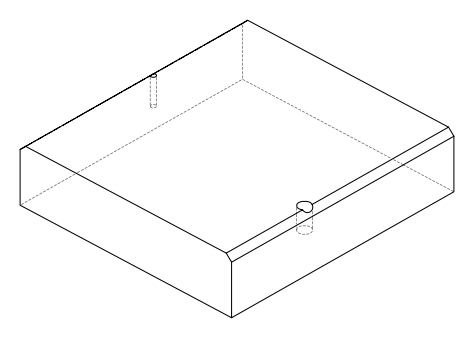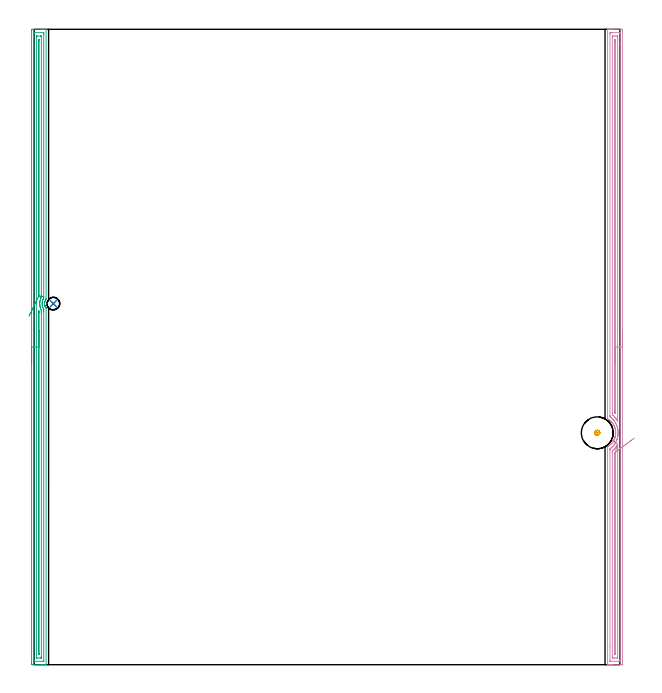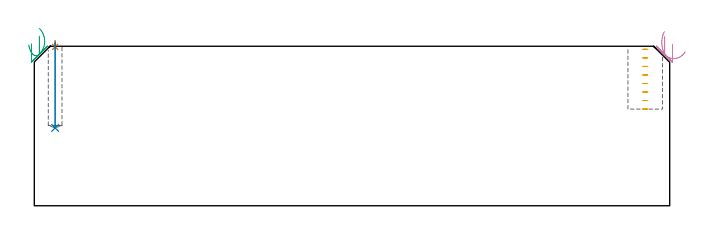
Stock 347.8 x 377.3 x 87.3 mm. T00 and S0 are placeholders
(PLAN: 5 operations, 3 tool changes, 25.1 min)
(1 SPOT_DRILL | STEP1POCKET | NXT0321_9005460120000 | 0.03 min | 2 mm3)
(2 DRILL_BLIND_HOLE_INTO_CENTER | STEP1POCKET | NXT0301_046 | 0.19 min | 1919 mm3)
(3 AREA_MILL | FG_CHAMFER_SURFACE | UGT0205_001 | 12.29 min | 13952 mm3)
(4 AREA_MILL_1 | FG_CHAMFER_SURFACE_1 | UGT0205_001 | 12.16 min | 14616 mm3)
(5 MILL_BLIND_HOLE_FROM_SOLID_MATERIAL | STEP1POCKET_1 | UGT0201_008 | Spiral | 0.45 min | 9530 mm3)
(TOOL NXT0321_9005460120000 | NC Spot Drill, 142deg, 12mm, Carbide, Uncoated | D12 PA142 FL30 Z2)
(TOOL NXT0301_046 | Carbide Drill 7.5mm [860.1-0750-038A1-MM 2214] | D7.5 PA140 FL53 Z2)
(TOOL UGT0205_001 | Chamfer Mill 20 x 3 x 45 deg. | D20 FL50 Z2)
(TOOL UGT0201_008 | End Mill 16 mm | D16 FL32 Z4)
(OP 1 SPOT_DRILL)
G17 G21 G94 G90
T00 M6
G54
G17 G0 G90 X11.4 Y214.4 S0 M3
G43 Z97.3 H0
G94 G81 G98 Z86.977 F250. R90.3
G80
M5
M2
(OP 2 DRILL_BLIND_HOLE_INTO_CENTER)
G17 G21 G94 G90
T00 M6
G54
G17 G0 G90 X11.4 Y214.4 S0 M3
G43 Z97.3 H1
G94 G81 G98 Z42.6 F250. R89.3
G80
M5
M2
(OP 3 AREA_MILL)
G17 G21 G94 G90
T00 M6
G54
G17 G0 G90 X-1.5 Y178.65 S1061 M3
G43 Z97.3 H0
Z88.7
G94 G1 Y178.688 Z87.828 F250.
Y178.802 Z86.963
Y178.991 Z86.112
Y179.253 Z85.28
Y179.587 Z84.474
Y179.99 Z83.7
Y180.458 Z82.964
Y180.99 Z82.272
Y181.579 Z81.629
Y182.222 Z81.04
Y182.914 Z80.508
Y183.65 Z80.04
Y184.424 Z79.637
Y185.23 Z79.303
Y186.062 Z79.041
Y186.913 Z78.852
Y187.778 Z78.738
Y188.65 Z78.7
Y376.683
X-1.498 Y377.05 Z78.701
X-1.493 Y377.29 Z78.705
X-1.138 Y377.3 Z79.059
X4.113 Z84.307
X4.654 Z84.851
X4.988 Z85.184
X5.529 Z85.725
X5.863 Z86.057
X6.53 Z86.729
X6.824 Z87.023
X6.963 Y377.298 Z87.156
X7.098 Y377.29 Z87.288
X7.1 Y377.13 Z87.3
Y217.681
X7.095 Y216.894 Z87.291
X7.013 Y216.788 Z87.21
X6.983 Y216.751 Z87.18
X6.832 Y216.545 Z87.03
X6.738 Y216.399 Z86.936
X6.694 Y216.332 Z86.892
X6.57 Y216.11 Z86.769
X6.461 Y215.881 Z86.659
X6.374 Y215.663 Z86.574
X6.302 Y215.442 Z86.502
X6.294 Y215.41 Z86.494
X6.245 Y215.217 Z86.444
X6.209 Y215.001 Z86.405
X6.206 Y214.988 Z86.403
X6.202 Y214.951 Z86.399
X6.196 Y214.853 Z86.387
X6.187 Y214.77 Z86.38
X6.182 Y214.704 Z86.371
X6.169 Y214.584 Z86.363
X6.167 Y214.555 Z86.36
X6.165 Y214.542 Z86.359
X6.166 Y214.493
X6.168 Y214.433
X6.169 Y214.406 Z86.357
X6.171 Y214.315 Z86.361
X6.172 Y214.257 Z86.362
Y214.222 Z86.365
X6.174 Y214.095 Z86.367
X6.185 Y214.033 Z86.374
X6.236 Y213.645 Z86.435
X6.286 Y213.422 Z86.484
X6.351 Y213.215 Z86.545
X6.354 Y213.202 Z86.549
X6.379 Y213.135 Z86.576
X6.441 Y212.97 Z86.639
X6.446 Y212.958 Z86.645
X6.465 Y212.917 Z86.663
X6.543 Y212.743 Z86.742
X6.66 Y212.524 Z86.86
X6.791 Y212.31 Z86.989
X6.883 Y212.178 Z87.083
X6.914 Y212.138 Z87.113
X6.982 Y212.05 Z87.181
X7.067 Y211.944 Z87.267
X7.093 Y211.906 Z87.293
X7.1 Y211.428 Z87.3
Y0.17
X7.098 Y0.01 Z87.288
X6.963 Y0.002 Z87.156
X6.824 Y0. Z87.023
X6.53 Z86.729
X5.863 Z86.057
X4.654 Z84.851
X4.113 Z84.307
X-1.138 Y0.001 Z79.059
X-1.493 Y0.01 Z78.705
X-1.498 Y0.25 Z78.701
X-1.5 Y0.617 Z78.7
Y0.987
Y188.65
X-0.086 Z80.114
X-0.085 Y374.716 Z80.115
X-0.084 Y374.897 Z80.116
X-0.08 Y375.252 Z80.12
X-0.079 Y375.288 Z80.121
X-0.02 Y375.292 Z80.18
X0.085 Y375.297 Z80.285
X0.218 Y375.3 Z80.418
X5.469 Y375.299 Z85.669
X5.629 Y375.293 Z85.829
X5.659 Y375.29 Z85.859
X5.679 Y375.282 Z85.879
X5.681 Y375.247 Z85.881
X5.684 Y375.079 Z85.884
X5.685 Y374.897 Z85.885
X5.686 Y374.184 Z85.886
X5.685 Y218.574 Z85.885
X5.682 Y217.866 Z85.882
X5.679 Y217.773 Z85.879
X5.673 Y217.732 Z85.873
X5.647 Y217.681 Z85.847
X5.414 Y217.246 Z85.614
X5.205 Y216.788 Z85.405
X5.166 Y216.697 Z85.366
X5.142 Y216.631 Z85.342
X4.988 Y216.167 Z85.188
X4.932 Y215.952 Z85.132
X4.919 Y215.895 Z85.119
X4.848 Y215.521 Z85.048
X4.803 Y215.189 Z85.003
X4.785 Y215.001 Z84.985
X4.758 Y214.675 Z84.958
X4.756 Y214.344 Z84.956
X4.763 Y214.108 Z84.963
X4.782 Y213.771 Z84.982
X4.836 Y213.369 Z85.036
X4.861 Y213.215 Z85.061
X4.988 Y212.647 Z85.188
X5.09 Y212.322 Z85.29
X5.147 Y212.159 Z85.347
X5.343 Y211.702 Z85.543
X5.481 Y211.428 Z85.681
X5.667 Y211.074 Z85.867
X5.68 Y210.722 Z85.88
X5.683 Y210.535 Z85.883
X5.686 Y209.823 Z85.886
Y209.642
X5.685 Y2.584 Z85.885
X5.684 Y2.403 Z85.884
X5.68 Y2.048 Z85.88
X5.679 Y2.012 Z85.879
X5.62 Y2.008 Z85.82
X5.515 Y2.003 Z85.715
X5.382 Y2. Z85.582
X0.131 Y2.001 Z80.331
X-0.029 Y2.006 Z80.171
X-0.059 Y2.01 Z80.141
X-0.079 Y2.017 Z80.121
X-0.081 Y2.053 Z80.119
X-0.084 Y2.221 Z80.116
X-0.085 Y2.403 Z80.115
X-0.086 Y3.116 Z80.114
Y188.65
X1.328 Z81.528
X1.329 Y372.379 Z81.529
X1.331 Y373.11 Z81.531
X1.333 Y373.268 Z81.533
X1.335 Y373.287 Z81.535
X1.349 Y373.291 Z81.549
X1.394 Y373.296 Z81.594
X1.487 Y373.298 Z81.687
X2.176 Y373.3 Z82.376
X3.927 Z84.127
X4.113 Z84.313
X4.175 Y373.299 Z84.375
X4.224 Y373.296 Z84.424
X4.256 Y373.29 Z84.456
X4.265 Y373.286 Z84.465
X4.266 Y373.271 Z84.466
X4.27 Y373.11 Z84.47
X4.271 Y372.948 Z84.471
Y219.468
X4.27 Y219.307 Z84.47
X4.264 Y218.574 Z84.464
X4.256 Y218.428 Z84.456
X4.113 Y218.098 Z84.313
X3.99 Y217.807 Z84.19
X3.939 Y217.681 Z84.139
X3.756 Y217.152 Z83.956
X3.647 Y216.788 Z83.847
X3.564 Y216.455 Z83.764
X3.459 Y215.895 Z83.659
X3.432 Y215.696 Z83.632
X3.361 Y215.001 Z83.561
X3.352 Y214.885 Z83.552
X3.347 Y214.108 Z83.547
X3.349 Y213.994 Z83.549
X3.374 Y213.597 Z83.574
X3.419 Y213.215 Z83.619
X3.447 Y213.001 Z83.647
X3.508 Y212.636 Z83.708
X3.579 Y212.322 Z83.779
X3.688 Y211.862 Z83.888
X3.824 Y211.428 Z84.024
X4.113 Y210.707 Z84.313
X4.189 Y210.535 Z84.389
X4.257 Y210.388 Z84.457
X4.269 Y209.642 Z84.469
X4.27 Y209.481 Z84.47
X4.271 Y208.749 Z84.471
X4.272 Y208.586 Z84.472
X4.271 Y4.921 Z84.471
X4.269 Y4.19 Z84.469
X4.267 Y4.032 Z84.467
X4.265 Y4.013 Z84.465
X4.251 Y4.009 Z84.451
X4.206 Y4.004 Z84.406
X4.113 Y4.002 Z84.313
X3.424 Y4. Z83.624
X1.673 Z81.873
X1.487 Z81.687
X1.425 Y4.001 Z81.625
X1.376 Y4.004 Z81.576
X1.344 Y4.01 Z81.544
X1.335 Y4.014 Z81.535
X1.334 Y4.029 Z81.534
X1.33 Y4.19 Z81.53
X1.329 Y4.352 Z81.529
X1.328 Y188.65 Z81.528
X2.743 Z82.943
Y209.817
X2.745 Y209.934 Z82.945
X2.749 Y210.011 Z82.949
X2.75 Y210.017 Z82.95
X2.755 Y210.009 Z82.955
X2.796 Y209.91 Z82.996
X2.842 Y209.789 Z83.042
X2.85 Y209.699 Z83.05
X2.853 Y209.642 Z83.053
X2.857 Y209.254 Z83.057
Y209.137
Y6.365
X2.856 Y6.306 Z83.056
X2.852 Y6.189 Z83.052
X2.845 Y6.01 Z83.045
X2.8 Y6.009 Z83.
X2.755 Y6.01 Z82.955
X2.748 Y6.189 Z82.948
X2.744 Y6.306 Z82.944
X2.743 Y6.365 Z82.943
Y6.482
Y188.65
Y189.522 Z82.981
Y190.386 Z83.095
Y191.238 Z83.283
Y192.07 Z83.546
Y192.876 Z83.88
Y193.65 Z84.282
Y194.386 Z84.751
Y195.078 Z85.282
Y195.721 Z85.872
Y196.31 Z86.515
Y196.841 Z87.207
Y197.31 Z87.943
Y197.713 Z88.716
Y198.047 Z89.522
Y198.309 Z90.354
Y198.498 Z91.206
Y198.612 Z92.071
Y198.65 Z92.943
G0 X2.761 Y218.799 Z97.092
G1 X3.349 Y218.765 Z96.448
X3.879 Y218.735 Z95.755
X4.346 Y218.708 Z95.019
X4.747 Y218.685 Z94.245
X5.08 Y218.666 Z93.439
X5.341 Y218.651 Z92.607
X5.529 Y218.64 Z91.755
X5.642 Y218.634 Z90.89
X5.679 Y218.631 Z90.018
X5.641 Y218.634 Z89.147
X5.526 Y218.64 Z88.282
X5.337 Y218.651 Z87.43
X5.074 Y218.666 Z86.598
X4.74 Y218.685 Z85.793
X4.338 Y218.708 Z85.019
X3.869 Y218.735 Z84.284
X3.338 Y218.766 Z83.592
X2.749 Y218.8 Z82.949
X2.746 Y218.817 Z82.946
X2.743 Y218.93 Z82.943
Y218.983
Y370.935
X2.744 Y370.994 Z82.944
X2.747 Y371.111 Z82.947
X2.755 Y371.29 Z82.955
X2.8 Y371.292 Z83.
X2.845 Y371.29 Z83.045
X2.853 Y371.111 Z83.053
X2.856 Y370.994 Z83.056
X2.857 Y370.935 Z83.057
X2.856 Y219.351 Z83.056
X2.853 Y219.154 Z83.053
X2.85 Y219.06 Z83.05
X2.83 Y218.991 Z83.03
X2.791 Y218.891 Z82.991
X2.77 Y218.841 Z82.97
X2.749 Y218.8 Z82.949
X2.391 Y218.07 Z82.633
X2.022 Y217.319 Z82.388
X1.644 Y216.551 Z82.217
X1.262 Y215.773 Z82.121
X0.877 Y214.99 Z82.101
X0.494 Y214.208 Z82.158
X0.113 Y213.434 Z82.29
X-0.26 Y212.674 Z82.496
X-0.625 Y211.932 Z82.776
X-0.977 Y211.215 Z83.127
X-1.315 Y210.528 Z83.546
X-1.635 Y209.877 Z84.03
X-1.935 Y209.266 Z84.575
X-2.213 Y208.7 Z85.178
X-2.467 Y208.183 Z85.834
X-2.695 Y207.72 Z86.537
X-2.894 Y207.313 Z87.282
X-3.065 Y206.966 Z88.064
G0 Z97.3
M5
M2
(OP 4 AREA_MILL_1)
G17 G21 G94 G90
T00 M6
G54
G17 G0 G90 X349.3 Y198.65 S1061 M3
G43 Z97.3 H0
Z88.5
G94 G1 Y198.612 Z87.628 F250.
Y198.498 Z86.764
Y198.309 Z85.912
Y198.047 Z85.08
Y197.713 Z84.274
Y197.31 Z83.5
Y196.842 Z82.764
Y196.31 Z82.072
Y195.721 Z81.429
Y195.078 Z80.84
Y194.386 Z80.308
Y193.65 Z79.84
Y192.876 Z79.437
Y192.07 Z79.103
Y191.238 Z78.841
Y190.386 Z78.652
Y189.522 Z78.538
Y188.65 Z78.5
Y1.066
X349.299 Y0.617 Z78.501
X349.295 Y0.177 Z78.503
X349.292 Y0.01 Z78.506
X348.862 Y0. Z78.935
X343.579 Z84.215
X343.034 Z84.762
X342.699 Z85.097
X342.154 Z85.642
X341.818 Z85.977
X341.147 Z86.652
X340.834 Z86.966
X340.499 Y0.003 Z87.291
X340.5 Y0.17 Z87.3
Y129.248
X340.503 Y129.438 Z87.289
X340.627 Y129.52 Z87.17
X340.812 Y129.633 Z86.986
X341.211 Y129.893 Z86.586
X341.378 Y130.012 Z86.418
X341.562 Y130.141 Z86.237
X341.603 Y130.17 Z86.196
X342.087 Y130.569 Z85.712
X342.62 Y131.063 Z85.178
X342.962 Y131.43 Z84.836
X343.159 Y131.67 Z84.641
X343.368 Y131.927 Z84.428
X343.392 Y131.956 Z84.405
X343.836 Y132.581 Z83.96
X343.986 Y132.821 Z83.811
X344.004 Y132.848 Z83.794
X344.247 Y133.292 Z83.548
X344.455 Y133.707 Z83.344
X344.472 Y133.741 Z83.328
X344.712 Y134.294 Z83.086
X344.821 Y134.607 Z82.973
X344.831 Y134.634 Z82.964
X344.969 Y135.079 Z82.824
X345.007 Y135.217 Z82.79
X345.047 Y135.365 Z82.751
X345.081 Y135.501 Z82.714
X345.089 Y135.527 Z82.707
X345.184 Y135.973 Z82.614
X345.226 Y136.227 Z82.573
X345.251 Y136.394 Z82.544
X345.256 Y136.42 Z82.54
X345.272 Y136.565 Z82.523
X345.306 Y136.866 Z82.49
X345.318 Y137.082 Z82.473
X345.335 Y137.313 Z82.461
X345.344 Y137.696 Z82.45
X345.347 Y137.759
X345.328 Y138.205 Z82.467
X345.325 Y138.245 Z82.469
X345.315 Y138.36 Z82.477
X345.304 Y138.523 Z82.492
X345.294 Y138.652 Z82.503
X345.239 Y139.074 Z82.554
X345.236 Y139.098 Z82.558
X345.184 Y139.41 Z82.615
X345.16 Y139.546 Z82.639
X345.065 Y139.967 Z82.733
X345.06 Y139.991 Z82.738
X344.934 Y140.439 Z82.862
X344.842 Y140.724 Z82.954
X344.791 Y140.884 Z83.005
X344.711 Y141.108 Z83.085
X344.571 Y141.445 Z83.227
X344.419 Y141.777 Z83.378
X344.329 Y141.952 Z83.47
X344.186 Y142.227 Z83.612
X343.933 Y142.67 Z83.865
X343.837 Y142.822 Z83.962
X343.577 Y143.196 Z84.22
X343.305 Y143.562 Z84.494
X343.143 Y143.758 Z84.657
X342.962 Y143.973 Z84.837
X342.735 Y144.219 Z85.064
X342.502 Y144.455 Z85.297
X342.088 Y144.835 Z85.712
X341.77 Y145.098 Z86.029
X341.445 Y145.348 Z86.353
X341.212 Y145.509 Z86.587
X340.77 Y145.794 Z87.028
X340.703 Y145.834 Z87.095
X340.505 Y145.953 Z87.291
X340.5 Y146.22 Z87.3
Y377.13
X340.499 Y377.296 Z87.292
X340.833 Y377.3 Z86.966
X341.147 Z86.652
X341.818 Z85.977
X343.034 Z84.762
X343.579 Z84.215
X348.59 Z79.208
X348.862 Y377.297 Z78.935
X349.292 Y377.29 Z78.506
X349.295 Y377.123 Z78.503
X349.299 Y376.683 Z78.501
X349.3 Y376.239 Z78.5
Y188.65
X347.886 Z79.914
X347.885 Y2.501 Z79.915
X347.884 Y2.403 Z79.916
X347.879 Y2.015 Z79.921
X347.495 Y2.004 Z80.306
X347.101 Y2.001 Z80.699
X346.618 Y2. Z81.182
X342.006 Y2.001 Z85.794
X341.975 Y2.002 Z85.825
X341.943 Y2.006 Z85.857
X341.922 Y2.009 Z85.878
X341.921 Y2.034 Z85.879
X341.915 Y2.305 Z85.885
X341.914 Y10.96 Z85.886
X341.915 Y127.461 Z85.885
X341.917 Y127.859 Z85.883
X341.921 Y128.057 Z85.879
X341.924 Y128.149 Z85.876
X341.979 Y128.192 Z85.821
X342.193 Y128.354 Z85.607
X342.475 Y128.581 Z85.325
X342.699 Y128.768 Z85.101
X342.953 Y128.99 Z84.847
X343.238 Y129.248 Z84.562
X343.412 Y129.417 Z84.388
X343.579 Y129.59 Z84.221
X343.841 Y129.875 Z83.959
X344.066 Y130.141 Z83.734
X344.242 Y130.362 Z83.558
X344.46 Y130.645 Z83.34
X344.622 Y130.869 Z83.178
X344.737 Y131.034 Z83.063
X344.978 Y131.401 Z82.822
X345.308 Y131.96 Z82.492
X345.34 Y132.021 Z82.46
X345.603 Y132.555 Z82.197
X345.724 Y132.821 Z82.076
X345.876 Y133.17 Z81.924
X346.087 Y133.714 Z81.713
X346.108 Y133.771 Z81.692
X346.122 Y133.814 Z81.678
X346.221 Y134.131 Z81.579
X346.325 Y134.502 Z81.475
X346.352 Y134.607 Z81.448
X346.495 Y135.222 Z81.305
X346.552 Y135.501 Z81.248
X346.63 Y135.979 Z81.17
X346.68 Y136.394 Z81.12
X346.716 Y136.784 Z81.084
X346.747 Y137.287 Z81.053
X346.75 Y137.369 Z81.05
X346.754 Y137.64 Z81.046
X346.741 Y138.18 Z81.059
X346.719 Y138.568 Z81.081
X346.672 Y139.074 Z81.128
X346.606 Y139.576 Z81.194
X346.536 Y139.967 Z81.264
X346.377 Y140.702 Z81.423
X346.335 Y140.86 Z81.465
X346.221 Y141.264 Z81.579
X346.059 Y141.753 Z81.741
X345.969 Y142.008 Z81.831
X345.698 Y142.647 Z82.102
X345.585 Y142.895 Z82.215
X345.34 Y143.377 Z82.46
X345.252 Y143.54 Z82.548
X345.135 Y143.748 Z82.665
X344.827 Y144.237 Z82.973
X344.694 Y144.433 Z83.106
X344.46 Y144.758 Z83.34
X344.218 Y145.078 Z83.582
X344.01 Y145.326 Z83.79
X343.579 Y145.812 Z84.221
X343.165 Y146.22 Z84.635
X342.699 Y146.635 Z85.101
X342.108 Y147.113 Z85.692
X341.985 Y147.213 Z85.815
X341.921 Y147.268 Z85.879
X341.919 Y147.313 Z85.881
X341.917 Y147.511 Z85.883
X341.914 Y147.909 Z85.886
Y148.006
X341.915 Y374.799 Z85.885
X341.916 Y374.897 Z85.884
X341.921 Y375.285 Z85.879
X342.306 Y375.296 Z85.494
X342.699 Y375.298 Z85.101
X343.182 Y375.3 Z84.618
X347.794 Y375.299 Z80.006
X347.825 Y375.298 Z79.975
X347.857 Y375.294 Z79.943
X347.878 Y375.291 Z79.922
X347.879 Y375.266 Z79.921
X347.885 Y374.995 Z79.915
X347.886 Y368.305 Z79.914
Y188.65
X346.472 Z81.328
X346.471 Y145.072 Z81.329
X346.469 Y144.817 Z81.331
X346.467 Y144.648 Z81.333
X346.465 Y144.614 Z81.335
X346.221 Y145.024 Z81.579
X346.033 Y145.326 Z81.767
X345.682 Y145.873 Z82.118
X345.43 Y146.22 Z82.37
X345.34 Y146.338 Z82.46
X344.999 Y146.763 Z82.801
X344.697 Y147.113 Z83.103
X344.46 Y147.377 Z83.34
X343.815 Y148.006 Z83.985
X343.364 Y148.418 Z84.436
X343.344 Y148.439 Z84.456
X343.335 Y148.477 Z84.465
X343.332 Y148.645 Z84.468
X343.33 Y148.9 Z84.47
X343.329 Y149.154 Z84.471
X343.328 Y149.793 Z84.472
X343.329 Y372.471 Z84.471
X343.332 Y373.11 Z84.468
X343.334 Y373.237 Z84.466
X343.337 Y373.29 Z84.463
X343.396 Y373.296 Z84.404
X343.579 Y373.298 Z84.221
X344.273 Y373.3 Z83.527
X345.153 Z82.647
X346.034 Z81.766
X346.221 Y373.297 Z81.579
X346.408 Y373.293 Z81.392
X346.456 Y373.29 Z81.344
X346.465 Y373.26 Z81.335
X346.468 Y373.195 Z81.332
X346.47 Y373.11 Z81.33
X346.471 Y372.856 Z81.329
X346.472 Y372.217 Z81.328
Y188.65
X345.057 Z82.743
Y150.08
X345.056 Y149.793 Z82.744
X345.053 Y149.474 Z82.747
X345.05 Y149.315 Z82.75
X345.042 Y149.261 Z82.758
X345.001 Y149.298 Z82.799
X344.902 Y149.392 Z82.898
X344.802 Y149.492 Z82.998
X344.755 Y149.541 Z83.045
X344.75 Y149.634 Z83.05
X344.746 Y149.793 Z83.054
X344.744 Y150.112 Z83.056
X344.743 Y155.283 Z83.057
Y370.75
X344.744 Y371.035 Z83.056
X344.748 Y371.196 Z83.052
X344.751 Y371.29 Z83.049
X344.796 Y371.293 Z83.004
X344.9 Y371.295 Z82.9
X345.004 Y371.293 Z82.796
X345.049 Y371.29 Z82.751
X345.052 Y371.196 Z82.748
X345.055 Y371.036 Z82.745
X345.057 Y370.718 Z82.743
Y370.43
Y188.65
Y187.778 Z82.781
Y186.914 Z82.895
Y186.062 Z83.083
Y185.23 Z83.346
Y184.424 Z83.68
Y183.65 Z84.082
Y182.914 Z84.551
Y182.222 Z85.082
Y181.579 Z85.672
Y180.99 Z86.315
Y180.458 Z87.007
Y179.99 Z87.743
Y179.587 Z88.516
Y179.253 Z89.322
Y178.991 Z90.154
Y178.802 Z91.006
Y178.688 Z91.871
Y178.65 Z92.743
G0 Z97.3
X344.928 Y132.173
Z95.326
G1 X344.565 Y132.501 Z94.603
X344.251 Y132.785 Z93.841
X343.986 Y133.023 Z93.045
X343.774 Y133.215 Z92.22
X343.617 Y133.357 Z91.374
X343.515 Y133.449 Z90.513
X343.468 Y133.491 Z89.642
X343.479 Y133.482 Z88.77
X343.545 Y133.421 Z87.902
X343.668 Y133.311 Z87.046
X343.845 Y133.151 Z86.207
X344.077 Y132.942 Z85.392
X344.36 Y132.687 Z84.607
X344.692 Y132.386 Z83.859
X345.072 Y132.043 Z83.152
X345.496 Y131.661 Z82.493
X345.961 Y131.241 Z81.886
X346.464 Y130.787 Z81.336
X346.468 Y130.784 Z81.332
X346.47 Y130.782 Z81.33
X346.471 Y130.141 Z81.329
X346.472 Y129.886 Z81.328
X346.471 Y4.829 Z81.329
X346.468 Y4.19 Z81.332
X346.466 Y4.063 Z81.334
X346.463 Y4.01 Z81.337
X346.404 Y4.004 Z81.396
X346.221 Y4.002 Z81.579
X345.527 Y4. Z82.273
X344.647 Z83.153
X343.766 Z84.034
X343.579 Y4.003 Z84.221
X343.392 Y4.007 Z84.408
X343.343 Y4.01 Z84.457
X343.335 Y4.04 Z84.465
X343.332 Y4.105 Z84.468
X343.33 Y4.19 Z84.47
X343.329 Y4.444 Z84.471
X343.328 Y5.083 Z84.472
X343.329 Y125.929 Z84.471
X343.33 Y126.568 Z84.47
X343.332 Y126.819 Z84.468
X343.335 Y126.906 Z84.465
X343.34 Y126.96 Z84.46
X343.892 Y127.461 Z83.908
X344.184 Y127.741 Z83.616
X344.46 Y128.023 Z83.34
X344.619 Y128.193 Z83.181
X344.762 Y128.354 Z83.038
X345.025 Y128.674 Z82.775
X345.34 Y129.067 Z82.46
X345.418 Y129.169 Z82.382
X345.476 Y129.248 Z82.324
X345.783 Y129.692 Z82.017
X346.08 Y130.141 Z81.72
X346.134 Y130.229 Z81.666
X346.464 Y130.787 Z81.336
X345.048 Y126.133 Z82.752
X345.051 Y126.127 Z82.749
X345.053 Y126.09 Z82.747
X345.056 Y125.963 Z82.744
X345.057 Y125.675 Z82.743
Y125.355
Y6.55
X345.056 Y6.265 Z82.744
X345.052 Y6.104 Z82.748
X345.049 Y6.01 Z82.751
X345.004 Y6.007 Z82.796
X344.9 Y6.005 Z82.9
X344.796 Y6.007 Z83.004
X344.751 Y6.01 Z83.049
X344.748 Y6.104 Z83.052
X344.745 Y6.263 Z83.055
X344.743 Y6.582 Z83.057
Y6.87
Y125.068
X344.744 Y125.386 Z83.056
X344.747 Y125.675 Z83.053
X344.75 Y125.842 Z83.05
X344.963 Y126.058 Z82.837
X344.994 Y126.088 Z82.806
X345.035 Y126.123 Z82.765
X345.048 Y126.133 Z82.752
X345.613 Y126.552 Z82.236
X346.212 Y126.997 Z81.783
X346.84 Y127.463 Z81.397
X347.492 Y127.948 Z81.081
X348.165 Y128.447 Z80.837
X348.852 Y128.957 Z80.666
X349.548 Y129.474 Z80.571
X350.248 Y129.994 Z80.552
X350.947 Y130.513 Z80.609
X351.64 Y131.027 Z80.741
X352.32 Y131.532 Z80.949
X352.983 Y132.025 Z81.229
X353.624 Y132.501 Z81.58
X354.239 Y132.957 Z82.
X354.821 Y133.389 Z82.484
X355.367 Y133.795 Z83.03
X355.873 Y134.17 Z83.633
X356.335 Y134.513 Z84.289
G0 Z97.3
M5
M2
(OP 5 MILL_BLIND_HOLE_FROM_SOLID_MATERIAL)
G17 G21 G94 G90
T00 M6
G54
G17 G0 G90 X334.4 Y137.7 S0 M3
G43 Z97.3 H0
Z85.625
G94 G3 X335.125 Y138.425 R0.725 F250.
X334.4 Y139.15 R0.725
X332.95 Y137.7 R1.45
X334.4 Y139.15 R-1.45
X333.675 Y138.425 R0.725
X334.4 Y137.7 R0.725
G0 Z80.95
G3 X335.125 Y138.425 R0.725
X334.4 Y139.15 R0.725
X332.95 Y137.7 R1.45
X334.4 Y139.15 R-1.45
X333.675 Y138.425 R0.725
X334.4 Y137.7 R0.725
G0 Z76.275
G3 X335.125 Y138.425 R0.725
X334.4 Y139.15 R0.725
X332.95 Y137.7 R1.45
X334.4 Y139.15 R-1.45
X333.675 Y138.425 R0.725
X334.4 Y137.7 R0.725
G0 Z71.6
G3 X335.125 Y138.425 R0.725
X334.4 Y139.15 R0.725
X332.95 Y137.7 R1.45
X334.4 Y139.15 R-1.45
X333.675 Y138.425 R0.725
X334.4 Y137.7 R0.725
G0 Z66.925
G3 X335.125 Y138.425 R0.725
X334.4 Y139.15 R0.725
X332.95 Y137.7 R1.45
X334.4 Y139.15 R-1.45
X333.675 Y138.425 R0.725
X334.4 Y137.7 R0.725
G0 Z62.25
G3 X335.125 Y138.425 R0.725
X334.4 Y139.15 R0.725
X332.95 Y137.7 R1.45
X334.4 Y139.15 R-1.45
X333.675 Y138.425 R0.725
X334.4 Y137.7 R0.725
G0 Z57.575
G3 X335.125 Y138.425 R0.725
X334.4 Y139.15 R0.725
X332.95 Y137.7 R1.45
X334.4 Y139.15 R-1.45
X333.675 Y138.425 R0.725
X334.4 Y137.7 R0.725
G0 Z52.9
G3 X335.125 Y138.425 R0.725
X334.4 Y139.15 R0.725
X332.95 Y137.7 R1.45
X334.4 Y139.15 R-1.45
X333.675 Y138.425 R0.725
X334.4 Y137.7 R0.725
G0 Z97.3
M5
M2
